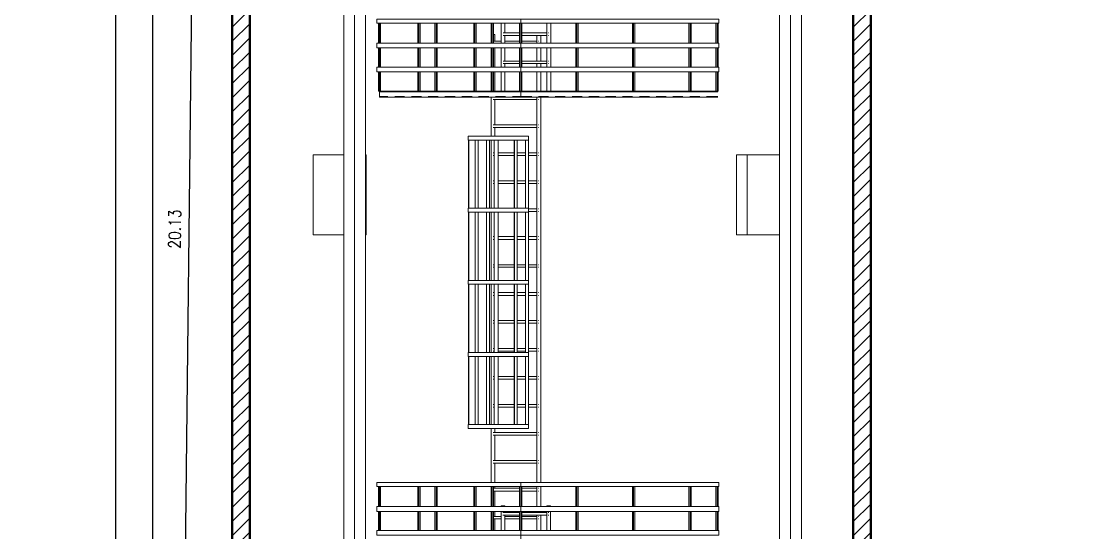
# Model space of a CAD drawing. Extents: x -187 to 52, y -9 to 65.
# Drawn here: x 8.81 to 22.09, y 21.21 to 27.61 of the extents above; entities that cross this region are included whole.
import ezdxf

# ---------------------------------------------------------------- set-up
doc = ezdxf.new("R2010")
doc.units = 0
doc.header["$MEASUREMENT"] = 0
for name, color, linetype in [('Cotas', 1, 'Continuous'), ('Hatch', 1, 'Continuous'), ('PDF3_Geometría', 7, 'Continuous')]:
    doc.layers.add(name, color=color, linetype=linetype)
doc.styles.add('ROMANS', font='ROMANS.SHX', dxfattribs={"width": 0.85})
doc.dimstyles.new('1.100', dxfattribs={"dimtxt": 0.15, "dimasz": 0.15, "dimexe": 0.12, "dimexo": 0.125, "dimgap": 0.1, "dimtad": 1, "dimzin": 0, "dimdsep": 46, "dimtxsty": 'ROMANS', "dimblk": 'ARCHTICK', "dimcen": 0.09, "dimclrd": 256, "dimclre": 256, "dimclrt": 2, "dimadec": 0, "dimazin": 0, "dimtfac": 1, "dimtofl": 0, "dimtmove": 0, "dimatfit": 3, "dimfxl": 10, "dimfxlon": 1, "dimtolj": 1, "dimtzin": 0, "dimarcsym": 0})

# ---------------------------------------------------------------- blocks, each defined once
blk = doc.blocks.new('_ArchTick')
at = {"color": 0, "linetype": 'ByBlock', "const_width": 0.15}
blk.add_lwpolyline([(-0.5, -0.5), (0.5, 0.5)], dxfattribs=at)
blk = doc.blocks.new('*D9')
at = {"layer": 'Cotas', "lineweight": -2, "transparency": 16777216}
for p, q in [((11.02, 35.073), (10.794, 14.946)), ((11.551, 35.067), (10.9, 35.074)), ((11.326, 14.94), (10.674, 14.947))]:
    blk.add_line(p, q, dxfattribs=at)
at = {"layer": 'Defpoints', "color": 0, "transparency": 16777216}
for p in [(11.676, 35.065), (10.794, 14.946), (11.451, 14.938)]:
    blk.add_point(p, dxfattribs=at)
at = {"layer": 'Cotas', "lineweight": -2, "transparency": 16777216, "xscale": 0.15, "yscale": 0.15, "zscale": 0.15}
for p, rotation in [((11.02, 35.073), 89.3583863880292), ((10.794, 14.946), 269.3583863880292)]:
    blk.add_blockref('_ArchTick', p, dxfattribs=dict(at, rotation=rotation))
at = {"layer": 'Cotas', "color": 2, "transparency": 16777216, "insert": (10.732, 25.011), "char_height": 0.15, "attachment_point": 5, "rotation": 89.3584, "style": 'ROMANS'}
blk.add_mtext('\\A1;20.13', dxfattribs=at)
blk = doc.blocks.new('*D11')
at = {"layer": 'Cotas', "lineweight": -2, "transparency": 16777216}
for p, q in [((10.457, 47.085), (10.337, 47.085)), ((10.457, 14.938), (10.457, 47.085)), ((10.457, 14.938), (10.337, 14.938))]:
    blk.add_line(p, q, dxfattribs=at)
at = {"layer": 'Defpoints', "color": 0, "transparency": 16777216}
for p in [(10.457, 47.085), (10.457, 47.085), (10.457, 14.938)]:
    blk.add_point(p, dxfattribs=at)
at = {"layer": 'Cotas', "lineweight": -2, "transparency": 16777216, "xscale": 0.15, "yscale": 0.15, "zscale": 0.15}
for p, rotation in [((10.457, 47.085), 90), ((10.457, 14.938), 270)]:
    blk.add_blockref('_ArchTick', p, dxfattribs=dict(at, rotation=rotation))
at = {"layer": 'Cotas', "color": 2, "transparency": 16777216, "insert": (10.282, 31.011), "char_height": 0.15, "attachment_point": 5, "rotation": 90, "style": 'ROMANS'}
blk.add_mtext('\\A1;32.15', dxfattribs=at)
blk = doc.blocks.new('*D12')
at = {"layer": 'Cotas', "lineweight": -2, "transparency": 16777216}
for p, q in [((10.926, 47.796), (9.873, 47.796)), ((9.993, 14.938), (9.993, 47.796)), ((9.985, 14.938), (10.113, 14.938))]:
    blk.add_line(p, q, dxfattribs=at)
at = {"layer": 'Defpoints', "color": 0, "transparency": 16777216}
for p in [(9.993, 47.796), (11.051, 47.796), (9.86, 14.938)]:
    blk.add_point(p, dxfattribs=at)
at = {"layer": 'Cotas', "lineweight": -2, "transparency": 16777216, "xscale": 0.15, "yscale": 0.15, "zscale": 0.15}
for p, rotation in [((9.993, 47.796), 90), ((9.993, 14.938), 270)]:
    blk.add_blockref('_ArchTick', p, dxfattribs=dict(at, rotation=rotation))
at = {"layer": 'Cotas', "color": 2, "transparency": 16777216, "insert": (9.818, 31.367), "char_height": 0.15, "attachment_point": 5, "rotation": 90, "style": 'ROMANS'}
blk.add_mtext('\\A1;32.86', dxfattribs=at)

msp = doc.modelspace()

# ---------------------------------------------------------------- hatches: boundary and pattern name
at = {"layer": 'Hatch'}
h = msp.add_hatch(dxfattribs=at)
h.set_pattern_fill('ANSI31', color=256)
h.paths.add_polyline_path([(13.051, 35.065), (14.324, 35.065), (14.324, 35.567), (13.051, 35.567)], flags=17)
h.paths.add_polyline_path([(14.473, 35.065), (18.241, 35.065), (18.241, 35.567), (14.473, 35.567)], flags=17)
edge = h.paths.add_edge_path()
edge.add_line((18.416, 14.116), (18.254, 14.04))
edge.add_line((18.254, 14.04), (17.978, 13.907))
edge.add_line((17.978, 13.907), (17.698, 13.773))
edge.add_line((17.698, 13.773), (17.422, 13.64))
edge.add_line((17.422, 13.64), (17.143, 13.507))
edge.add_line((17.143, 13.507), (16.866, 13.373))
edge.add_line((16.866, 13.373), (16.587, 13.24))
edge.add_line((16.587, 13.24), (16.587, 12.938))
edge.add_line((16.587, 12.938), (22.089, 12.938))
edge.add_line((22.089, 12.938), (22.089, 13.24))
edge.add_line((22.089, 13.24), (21.809, 13.373))
edge.add_line((21.809, 13.373), (21.533, 13.507))
edge.add_line((21.533, 13.507), (21.254, 13.64))
edge.add_line((21.254, 13.64), (20.978, 13.773))
edge.add_line((20.978, 13.773), (20.501, 14.002))
edge.add_line((20.501, 14.002), (18.768, 14))
edge.add_line((18.768, 14), (18.768, 14.275))
edge.add_line((18.768, 14.275), (19.932, 14.275))
edge.add_line((19.932, 14.275), (19.587, 14.44))
edge.add_line((19.587, 14.44), (19.587, 14.64))
edge.add_line((19.587, 14.64), (19.447, 14.64))
edge.add_line((19.447, 14.64), (19.447, 14.938))
edge.add_line((19.447, 14.938), (19.447, 47.573))
edge.add_line((19.447, 47.573), (19.647, 47.573))
edge.add_line((19.647, 47.573), (19.647, 47.243))
edge.add_line((19.647, 47.243), (19.847, 47.243))
edge.add_line((19.847, 47.243), (19.847, 47.573))
edge.add_line((19.847, 47.573), (19.847, 47.796))
edge.add_line((19.847, 47.796), (11.051, 47.796))
edge.add_line((11.051, 47.796), (11.051, 47.573))
edge.add_line((11.051, 47.573), (11.051, 47.243))
edge.add_line((11.051, 47.243), (11.251, 47.243))
edge.add_line((11.251, 47.243), (11.251, 47.573))
edge.add_line((11.251, 47.573), (11.451, 47.573))
edge.add_line((11.451, 47.573), (11.451, 14.938))
edge.add_line((11.451, 14.938), (11.451, 14.64))
edge.add_line((11.451, 14.64), (11.308, 14.64))
edge.add_line((11.308, 14.64), (11.308, 14.44))
edge.add_line((11.308, 14.44), (11.032, 14.307))
edge.add_line((11.032, 14.307), (10.752, 14.173))
edge.add_line((10.752, 14.173), (10.476, 14.04))
edge.add_line((10.476, 14.04), (10.197, 13.907))
edge.add_line((10.197, 13.907), (9.92, 13.773))
edge.add_line((9.92, 13.773), (9.644, 13.64))
edge.add_line((9.644, 13.64), (9.365, 13.507))
edge.add_line((9.365, 13.507), (9.089, 13.373))
edge.add_line((9.089, 13.373), (8.809, 13.24))
edge.add_line((8.809, 13.24), (8.809, 12.938))
edge.add_line((8.809, 12.938), (14.308, 12.938))
edge.add_line((14.308, 12.938), (14.308, 13.24))
edge.add_line((14.308, 13.24), (14.032, 13.373))
edge.add_line((14.032, 13.373), (13.752, 13.507))
edge.add_line((13.752, 13.507), (13.476, 13.64))
edge.add_line((13.476, 13.64), (13.197, 13.773))
edge.add_line((13.197, 13.773), (12.92, 13.907))
edge.add_line((12.92, 13.907), (12.641, 14.04))
edge.add_line((12.641, 14.04), (12.365, 14.173))
edge.add_line((12.365, 14.173), (12.086, 14.307))
edge.add_line((12.086, 14.307), (11.809, 14.44))
edge.add_line((11.809, 14.44), (11.809, 14.64))
edge.add_line((11.809, 14.64), (12.587, 14.64))
edge.add_line((12.587, 14.64), (12.587, 14.938))
edge.add_line((12.587, 14.938), (11.67, 14.938))
edge.add_line((11.67, 14.938), (11.67, 35.065))
edge.add_line((11.67, 35.065), (12.651, 35.065))
edge.add_line((12.651, 35.065), (12.651, 35.567))
edge.add_line((12.651, 35.567), (11.67, 35.567))
edge.add_line((11.67, 35.567), (11.67, 47.573))
edge.add_line((11.67, 47.573), (19.228, 47.573))
edge.add_line((19.228, 47.573), (19.228, 35.567))
edge.add_line((19.228, 35.567), (18.641, 35.567))
edge.add_line((18.641, 35.567), (18.641, 35.065))
edge.add_line((18.641, 35.065), (19.228, 35.065))
edge.add_line((19.228, 35.065), (19.228, 14.938))
edge.add_line((19.228, 14.938), (18.701, 14.938))
edge.add_line((18.701, 14.938), (18.701, 14.64))
edge.add_line((18.701, 14.64), (19.089, 14.64))
edge.add_line((19.089, 14.64), (19.089, 14.44))
edge.add_line((19.089, 14.44), (18.809, 14.307))
edge.add_line((18.809, 14.307), (18.768, 14.288))

# ---------------------------------------------------------------- linework, layer by layer
at = {"layer": 'PDF3_Geometría', "lineweight": 50}
for points in [[(11.451, 47.573), (11.451, 14.938)], [(18.416, 14.116), (18.254, 14.04), (17.978, 13.907), (17.698, 13.773), (17.422, 13.64), (17.143, 13.507), (16.866, 13.373), (16.587, 13.24), (16.587, 12.938), (22.089, 12.938), (22.089, 13.24), (21.809, 13.373), (21.533, 13.507), (21.254, 13.64), (20.978, 13.773), (20.698, 13.907), (20.422, 14.04), (20.143, 14.173), (19.866, 14.307), (19.587, 14.44), (19.587, 14.64), (19.447, 14.64), (19.447, 14.938), (19.447, 47.573)], [(11.67, 14.938), (11.67, 35.065)], [(19.228, 35.065), (19.228, 14.938), (18.701, 14.938), (18.701, 14.64), (19.089, 14.64), (19.089, 14.44), (18.809, 14.307), (18.768, 14.288)]]:
    msp.add_lwpolyline(points, dxfattribs=at)
at = {"layer": 'PDF3_Geometría', "lineweight": 18}
for points in [[(18.305, 14.469), (18.578, 14.469), (18.578, 36.599), (18.305, 36.599)], [(14.733, 27.446), (14.736, 27.446), (14.74, 27.446), (14.736, 27.446), (14.733, 27.446), (14.73, 27.446), (14.724, 27.446), (14.73, 27.446)], [(14.53, 26.173), (14.492, 26.173), (14.495, 26.173)], [(14.413, 26.123), (14.416, 26.123), (14.435, 26.123), (14.466, 26.123), (14.492, 26.123), (14.47, 26.123), (14.438, 26.123), (14.419, 26.123)], [(14.53, 26.123), (14.53, 25.272)], [(15.124, 26.123), (15.124, 25.272)], [(14.413, 25.221), (14.416, 25.221), (14.435, 25.221), (14.466, 25.221), (14.492, 25.221), (14.47, 25.221), (14.438, 25.221), (14.419, 25.221)], [(14.53, 25.221), (14.53, 24.367)], [(15.124, 25.221), (15.124, 24.367)], [(14.413, 24.319), (14.416, 24.319), (14.435, 24.319), (14.466, 24.319), (14.492, 24.319), (14.47, 24.319), (14.438, 24.319), (14.419, 24.319)], [(14.53, 24.319), (14.53, 23.465)], [(15.124, 24.319), (15.124, 23.465)], [(14.413, 23.415), (14.416, 23.415), (14.435, 23.415), (14.466, 23.415), (14.492, 23.415), (14.47, 23.415), (14.438, 23.415), (14.419, 23.415)], [(14.53, 23.415), (14.53, 22.564)], [(14.492, 22.513), (14.53, 22.513), (14.495, 22.513)], [(14.86, 21.548), (14.863, 21.548), (14.866, 21.548), (14.863, 21.548), (14.86, 21.548), (14.854, 21.548), (14.847, 21.548), (14.841, 21.548), (14.835, 21.548), (14.832, 21.548), (14.825, 21.548), (14.822, 21.548), (14.819, 21.548), (14.822, 21.548), (14.825, 21.548), (14.832, 21.548), (14.835, 21.548), (14.841, 21.548), (14.847, 21.548), (14.854, 21.548)], [(15.432, 21.548), (15.435, 21.548), (15.438, 21.548), (15.435, 21.548), (15.432, 21.548), (15.428, 21.548), (15.422, 21.548), (15.416, 21.548), (15.409, 21.548), (15.403, 21.548), (15.397, 21.548), (15.393, 21.548), (15.39, 21.548), (15.393, 21.548), (15.397, 21.548), (15.403, 21.548), (15.409, 21.548), (15.416, 21.548), (15.422, 21.548), (15.428, 21.548)]]:
    msp.add_lwpolyline(points, close=True, dxfattribs=at)
for points in [[(18.441, 14.469), (18.441, 36.599)], [(13.12, 14.338), (13.12, 32.418), (12.847, 32.418), (12.847, 14.326), (13.025, 14.326), (12.984, 14.326), (12.946, 14.326), (12.908, 14.326), (12.879, 14.326), (12.854, 14.326), (12.838, 14.326), (12.832, 14.326), (12.832, 14.304)], [(12.984, 14.326), (12.984, 32.418)], [(15.076, 27.338), (15.076, 27.586), (15.063, 27.586), (15.063, 27.637), (13.26, 27.637), (13.26, 27.586), (15.063, 27.586), (17.546, 27.586), (17.546, 27.637), (15.063, 27.637)], [(15.076, 26.738), (15.063, 26.738), (15.063, 26.977), (15.063, 27.037), (13.26, 27.037), (13.26, 26.977), (15.063, 26.977), (17.546, 26.977), (17.546, 27.037), (15.063, 27.037), (15.063, 27.278), (15.063, 27.338), (13.26, 27.338), (13.26, 27.278), (15.063, 27.278), (17.546, 27.278), (17.546, 27.338), (15.063, 27.338), (15.063, 27.586), (15.047, 27.586), (15.047, 27.338)], [(13.282, 27.338), (13.282, 27.586), (13.295, 27.586)], [(13.295, 27.338), (13.295, 27.586), (13.308, 27.586), (13.308, 27.338)], [(13.33, 27.338), (13.987, 27.338), (13.987, 27.586), (14.003, 27.586), (14.003, 27.338)], [(13.33, 27.586), (13.987, 27.586)], [(13.774, 27.338), (13.774, 27.586), (13.79, 27.586)], [(13.79, 27.338), (13.79, 27.586), (13.803, 27.586), (13.803, 27.338)], [(14.514, 27.338), (14.016, 27.338), (14.016, 27.586), (14.003, 27.586)], [(14.016, 27.586), (14.514, 27.586)], [(14.476, 27.338), (14.476, 27.586), (14.489, 27.586)], [(14.489, 27.338), (14.489, 27.586), (14.505, 27.586), (14.505, 27.338)], [(14.695, 27.338), (14.695, 27.586), (14.708, 27.586), (14.708, 27.338)], [(14.724, 27.338), (14.724, 27.586), (14.708, 27.586)], [(14.819, 27.586), (14.819, 27.338)], [(14.866, 27.465), (14.866, 27.586)], [(15.39, 27.586), (15.39, 27.338)], [(15.441, 27.338), (15.441, 27.586)], [(15.768, 27.338), (15.768, 27.586), (15.755, 27.586), (15.755, 27.338)], [(15.784, 27.338), (15.784, 27.586), (15.768, 27.586)], [(16.476, 27.338), (16.476, 27.586), (16.463, 27.586), (16.463, 27.338)], [(16.492, 27.338), (16.492, 27.586), (16.476, 27.586)], [(17.184, 27.338), (17.184, 27.586), (17.168, 27.586), (17.168, 27.338)], [(17.197, 27.338), (17.197, 27.586), (17.184, 27.586)], [(17.524, 27.338), (17.524, 27.586), (17.508, 27.586), (17.508, 27.338)], [(17.536, 27.338), (17.536, 27.586), (17.524, 27.586)], [(14.695, 27.446), (14.692, 27.446), (14.692, 27.338)], [(14.819, 27.364), (14.724, 27.364)], [(14.74, 27.364), (14.74, 27.446)], [(15.047, 27.465), (14.844, 27.465)], [(14.844, 27.431), (15.047, 27.431)], [(14.866, 27.338), (14.866, 27.431)], [(15.047, 27.364), (14.866, 27.364)], [(15.393, 27.465), (15.076, 27.465)], [(15.076, 27.431), (15.393, 27.431)], [(15.266, 27.364), (15.076, 27.364)], [(15.266, 27.431), (15.266, 27.338)], [(15.289, 27.364), (15.286, 27.364)], [(15.314, 27.338), (15.314, 27.431)], [(15.416, 27.465), (15.413, 27.465)], [(15.413, 27.431), (15.416, 27.431)], [(13.282, 27.037), (13.282, 27.278)], [(13.295, 27.037), (13.295, 27.278)], [(13.308, 27.278), (13.308, 27.037)], [(13.33, 27.037), (13.987, 27.037), (13.987, 27.278), (13.33, 27.278)], [(13.774, 27.037), (13.774, 27.278)], [(13.79, 27.037), (13.79, 27.278)], [(13.803, 27.278), (13.803, 27.037)], [(14.003, 27.037), (14.003, 27.278)], [(14.514, 27.037), (14.016, 27.037), (14.016, 27.278), (14.514, 27.278)], [(14.476, 27.037), (14.476, 27.278)], [(14.489, 27.037), (14.489, 27.278)], [(14.505, 27.278), (14.505, 27.037)], [(14.692, 27.278), (14.692, 27.037)], [(14.695, 27.037), (14.695, 27.278)], [(14.708, 27.037), (14.708, 27.278)], [(14.724, 27.037), (14.724, 27.278)], [(14.74, 27.037), (14.74, 27.278)], [(14.819, 27.278), (14.819, 27.037)], [(14.866, 27.113), (14.866, 27.278)], [(15.047, 27.037), (15.047, 27.278)], [(15.076, 27.037), (15.076, 27.278)], [(15.266, 27.278), (15.266, 27.113)], [(15.314, 27.113), (15.314, 27.278)], [(15.39, 27.278), (15.39, 27.037)], [(15.441, 27.037), (15.441, 27.278)], [(15.755, 27.278), (15.755, 27.037)], [(15.768, 27.037), (15.768, 27.278)], [(15.784, 27.037), (15.784, 27.278)], [(16.463, 27.278), (16.463, 27.037)], [(16.476, 27.037), (16.476, 27.278)], [(16.492, 27.037), (16.492, 27.278)], [(17.168, 27.278), (17.168, 27.037)], [(17.184, 27.037), (17.184, 27.278)], [(17.197, 27.037), (17.197, 27.278)], [(17.508, 27.278), (17.508, 27.037)], [(17.524, 27.037), (17.524, 27.278)], [(17.536, 27.037), (17.536, 27.278)], [(15.047, 27.113), (14.844, 27.113)], [(15.393, 27.113), (15.076, 27.113)], [(15.416, 27.113), (15.413, 27.113)], [(13.295, 26.738), (13.282, 26.738), (13.282, 26.977)], [(17.53, 26.662), (15.063, 26.662), (13.295, 26.662), (13.295, 26.738), (13.295, 26.977)], [(13.308, 26.977), (13.308, 26.738), (13.295, 26.738), (15.047, 26.738), (15.003, 26.738), (14.927, 26.738), (14.866, 26.738), (14.873, 26.738), (14.946, 26.738), (15.016, 26.738), (15.047, 26.738), (15.047, 26.977)], [(14.003, 26.977), (14.003, 26.738), (13.987, 26.738), (13.987, 26.977), (13.33, 26.977)], [(13.79, 26.738), (13.774, 26.738), (13.774, 26.977)], [(13.803, 26.977), (13.803, 26.738), (13.79, 26.738), (13.79, 26.977)], [(14.003, 26.738), (14.016, 26.738), (14.016, 26.977), (14.514, 26.977)], [(14.692, 26.977), (14.692, 26.738), (14.66, 26.738), (14.593, 26.738), (14.533, 26.738), (14.479, 26.738), (14.435, 26.738), (14.397, 26.738), (14.371, 26.738), (14.352, 26.738), (14.349, 26.738), (14.352, 26.738), (14.371, 26.738), (14.403, 26.738), (14.444, 26.738), (14.495, 26.738), (14.552, 26.738), (14.622, 26.738), (14.692, 26.738), (14.695, 26.738), (14.695, 26.977)], [(14.476, 26.738), (14.476, 26.977)], [(14.489, 26.738), (14.489, 26.977)], [(14.505, 26.977), (14.505, 26.738)], [(14.695, 26.738), (14.708, 26.738), (14.708, 26.977)], [(14.708, 26.738), (14.724, 26.738), (14.768, 26.738), (14.819, 26.738), (14.822, 26.738), (14.825, 26.738), (14.832, 26.738), (14.838, 26.738), (14.844, 26.738), (14.851, 26.738), (14.854, 26.738), (14.86, 26.738), (14.863, 26.738), (14.866, 26.738), (14.866, 26.977)], [(14.724, 26.738), (14.724, 26.977)], [(14.819, 26.977), (14.819, 26.738), (14.8, 26.738), (14.74, 26.738), (14.74, 26.977)], [(14.844, 27.081), (15.047, 27.081)], [(14.866, 27.037), (14.866, 27.078)], [(15.076, 27.081), (15.393, 27.081)], [(17.53, 26.738), (15.076, 26.738), (15.143, 26.738), (15.2, 26.738), (15.251, 26.738), (15.292, 26.738), (15.324, 26.738), (15.343, 26.738), (15.346, 26.738), (15.343, 26.738), (15.324, 26.738), (15.314, 26.738), (15.314, 26.977)], [(15.076, 26.977), (15.076, 26.738), (15.082, 26.738), (15.146, 26.738), (15.2, 26.738), (15.251, 26.738), (15.266, 26.738)], [(15.266, 26.977), (15.266, 26.738), (15.143, 26.738)], [(15.266, 27.081), (15.266, 27.037)], [(15.314, 27.037), (15.314, 27.081)], [(15.39, 26.977), (15.39, 26.738), (15.355, 26.738)], [(15.413, 27.081), (15.416, 27.081)], [(15.486, 26.738), (15.441, 26.738), (15.441, 26.977)], [(15.901, 26.738), (15.784, 26.738), (15.768, 26.738), (15.755, 26.738), (15.755, 26.977)], [(15.768, 26.738), (15.768, 26.977)], [(15.784, 26.738), (15.784, 26.977)], [(16.52, 26.738), (16.492, 26.738), (16.476, 26.738), (16.463, 26.738), (16.463, 26.977)], [(16.476, 26.738), (16.476, 26.977)], [(16.492, 26.738), (16.492, 26.977)], [(17.317, 26.738), (17.197, 26.738), (17.184, 26.738), (17.168, 26.738), (17.168, 26.977)], [(17.184, 26.738), (17.184, 26.977)], [(17.197, 26.738), (17.197, 26.977)], [(17.508, 26.977), (17.508, 26.738), (17.524, 26.738), (17.524, 26.977)], [(17.524, 26.738), (17.536, 26.738), (17.536, 26.977)], [(13.295, 26.729), (15.063, 26.729), (17.53, 26.729)], [(14.679, 26.738), (14.514, 26.738)], [(14.99, 26.738), (14.93, 26.738)], [(15.063, 26.662), (15.063, 26.738), (15.047, 26.738)], [(15.438, 26.738), (15.432, 26.738), (15.428, 26.738), (15.422, 26.738), (15.416, 26.738), (15.409, 26.738), (15.403, 26.738), (15.4, 26.738), (15.397, 26.738), (15.393, 26.738)], [(15.695, 26.738), (15.568, 26.738)], [(16.111, 26.738), (15.993, 26.738)], [(16.317, 26.738), (16.203, 26.738)], [(16.463, 26.738), (16.413, 26.738)], [(16.724, 26.738), (16.616, 26.738)], [(16.933, 26.738), (16.813, 26.738)], [(17.13, 26.738), (17.003, 26.738)], [(17.498, 26.738), (17.381, 26.738)], [(13.295, 26.669), (13.4, 26.669)], [(13.486, 26.669), (13.609, 26.669)], [(13.695, 26.669), (13.822, 26.669)], [(13.905, 26.669), (14.032, 26.669)], [(14.114, 26.669), (14.241, 26.669)], [(14.327, 26.669), (14.454, 26.669)], [(15.314, 21.84), (15.314, 26.662), (15.333, 26.662), (15.343, 26.662), (15.346, 26.662), (15.343, 26.662), (15.324, 26.662), (15.292, 26.662), (15.251, 26.662), (15.2, 26.662), (15.143, 26.662), (15.076, 26.662), (15.003, 26.662), (14.927, 26.662), (14.847, 26.662), (14.768, 26.662), (14.692, 26.662), (14.622, 26.662), (14.552, 26.662), (14.495, 26.662), (14.444, 26.662), (14.403, 26.662), (14.371, 26.662), (14.352, 26.662), (14.349, 26.662), (14.352, 26.662), (14.371, 26.662), (14.397, 26.662), (14.435, 26.662), (14.479, 26.662), (14.533, 26.662), (14.593, 26.662), (14.66, 26.662), (14.692, 26.662), (14.692, 26.173)], [(14.514, 26.662), (14.679, 26.662)], [(14.536, 26.669), (14.663, 26.669)], [(14.717, 26.631), (15.266, 26.631)], [(14.74, 26.313), (14.74, 26.631)], [(14.746, 26.669), (14.873, 26.669)], [(14.959, 26.669), (15.063, 26.669), (15.203, 26.669)], [(15.266, 26.662), (15.266, 21.84)], [(15.286, 26.669), (15.413, 26.669)], [(15.286, 26.631), (15.289, 26.631)], [(15.355, 26.662), (15.486, 26.662)], [(15.495, 26.669), (15.622, 26.669)], [(15.568, 26.662), (15.695, 26.662)], [(15.708, 26.669), (15.832, 26.669)], [(15.781, 26.662), (15.901, 26.662)], [(15.917, 26.669), (16.044, 26.669)], [(15.993, 26.662), (16.111, 26.662)], [(16.127, 26.669), (16.254, 26.669)], [(16.203, 26.662), (16.317, 26.662)], [(16.336, 26.669), (16.463, 26.669)], [(16.413, 26.662), (16.52, 26.662)], [(16.549, 26.669), (16.676, 26.669)], [(16.616, 26.662), (16.724, 26.662)], [(16.759, 26.669), (16.886, 26.669)], [(16.813, 26.662), (16.933, 26.662)], [(16.968, 26.669), (17.095, 26.669)], [(17.003, 26.662), (17.13, 26.662)], [(17.181, 26.669), (17.305, 26.669)], [(17.193, 26.662), (17.317, 26.662)], [(17.381, 26.662), (17.498, 26.662)], [(17.39, 26.669), (17.53, 26.669)], [(15.266, 26.316), (14.717, 26.316)], [(15.289, 26.316), (15.286, 26.316)], [(14.406, 26.173), (14.406, 26.123)], [(14.508, 26.173), (14.466, 26.173), (14.435, 26.173), (14.416, 26.173), (14.406, 26.173), (14.409, 26.173), (14.425, 26.173), (14.451, 26.173), (14.486, 26.173), (14.533, 26.173), (14.584, 26.173), (14.644, 26.173), (14.708, 26.173), (14.771, 26.173), (14.835, 26.173), (14.898, 26.173), (14.952, 26.173), (15.003, 26.173), (15.162, 26.173), (15.162, 26.123), (15.003, 26.123), (14.952, 26.123), (14.898, 26.123), (14.835, 26.123), (14.771, 26.123), (14.708, 26.123), (14.644, 26.123), (14.584, 26.123), (14.533, 26.123), (14.486, 26.123), (14.451, 26.123), (14.425, 26.123), (14.409, 26.123), (14.406, 26.123), (14.409, 26.123), (14.413, 26.123), (14.425, 26.123), (14.454, 26.123), (14.489, 26.123), (14.492, 26.123)], [(15, 26.173), (14.952, 26.173), (14.895, 26.173), (14.835, 26.173), (14.771, 26.173), (14.708, 26.173), (14.644, 26.173), (14.587, 26.173), (14.533, 26.173), (14.489, 26.173), (14.454, 26.173), (14.425, 26.173), (14.413, 26.173), (14.409, 26.173), (14.419, 26.173), (14.438, 26.173), (14.47, 26.173), (14.511, 26.173), (14.67, 26.173), (14.86, 26.173)], [(14.409, 26.173), (14.413, 26.173)], [(14.635, 26.173), (14.673, 26.173)], [(14.717, 26.281), (15.266, 26.281)], [(14.73, 26.173), (14.781, 26.173)], [(14.74, 26.173), (14.74, 26.281)], [(14.981, 26.173), (14.984, 26.173), (15.019, 26.173)], [(15.143, 26.173), (15.159, 26.173), (15.124, 26.173)], [(15.286, 26.281), (15.289, 26.281)], [(14.492, 25.272), (14.492, 26.123), (14.492, 25.272), (14.466, 25.272), (14.435, 25.272), (14.416, 25.272), (14.413, 25.272), (14.419, 25.272), (14.438, 25.272), (14.47, 25.272), (14.492, 25.272), (14.489, 25.272), (14.454, 25.272), (14.425, 25.272), (14.413, 25.272), (14.409, 25.272), (14.406, 25.272), (14.409, 25.272), (14.425, 25.272), (14.451, 25.272), (14.486, 25.272), (14.533, 25.272), (14.584, 25.272), (14.644, 25.272), (14.708, 25.272), (14.771, 25.272), (14.835, 25.272), (14.898, 25.272), (14.952, 25.272), (15.003, 25.272), (15.162, 25.272), (15.162, 25.221), (15.003, 25.221), (14.952, 25.221), (14.898, 25.221), (14.835, 25.221), (14.771, 25.221), (14.708, 25.221), (14.644, 25.221), (14.584, 25.221), (14.533, 25.221), (14.486, 25.221), (14.451, 25.221), (14.425, 25.221), (14.409, 25.221), (14.406, 25.221), (14.409, 25.221), (14.413, 25.221), (14.425, 25.221), (14.454, 25.221), (14.489, 25.221), (14.492, 25.221), (14.492, 24.367), (14.492, 25.221)], [(14.409, 26.123), (14.409, 25.272)], [(14.413, 25.272), (14.413, 26.123)], [(14.635, 26.123), (14.53, 26.123), (14.533, 26.123), (14.587, 26.123), (14.644, 26.123), (14.708, 26.123), (14.73, 26.123), (14.673, 26.123), (14.673, 25.272), (14.73, 25.272), (14.708, 25.272), (14.644, 25.272), (14.587, 25.272), (14.533, 25.272), (14.53, 25.272), (14.635, 25.272), (14.635, 26.123), (14.635, 25.272)], [(14.692, 26.123), (14.692, 25.272)], [(14.73, 25.272), (14.73, 26.123)], [(14.759, 26.123), (14.771, 26.123), (14.778, 26.123)], [(14.86, 26.123), (14.781, 26.123), (14.835, 26.123), (14.895, 26.123), (14.952, 26.123), (14.981, 26.123), (14.981, 25.272), (14.952, 25.272), (14.895, 25.272), (14.835, 25.272), (14.781, 25.272), (14.86, 25.272)], [(14.781, 25.272), (14.781, 26.123)], [(14.984, 25.272), (14.984, 26.123)], [(15.019, 25.272), (15.019, 26.123)], [(15.159, 25.272), (15.159, 26.123)], [(14.73, 25.964), (14.717, 25.964)], [(14.717, 25.932), (14.73, 25.932)], [(14.981, 25.964), (14.781, 25.964)], [(14.781, 25.932), (14.981, 25.932)], [(15.124, 25.964), (15.019, 25.964)], [(15.019, 25.932), (15.124, 25.932)], [(15.266, 25.964), (15.159, 25.964)], [(15.159, 25.932), (15.266, 25.932)], [(15.289, 25.964), (15.286, 25.964)], [(15.286, 25.932), (15.289, 25.932)], [(14.73, 25.615), (14.717, 25.615)], [(14.717, 25.58), (14.73, 25.58)], [(14.981, 25.615), (14.781, 25.615)], [(14.781, 25.58), (14.981, 25.58)], [(15.124, 25.615), (15.019, 25.615)], [(15.019, 25.58), (15.124, 25.58)], [(15.266, 25.615), (15.159, 25.615)], [(15.159, 25.58), (15.266, 25.58)], [(15.289, 25.615), (15.286, 25.615)], [(15.286, 25.58), (15.289, 25.58)], [(14.406, 25.272), (14.406, 25.221)], [(14.778, 25.272), (14.771, 25.272), (14.759, 25.272)], [(15.266, 25.265), (15.162, 25.265)], [(15.289, 25.265), (15.286, 25.265)], [(14.409, 25.221), (14.409, 24.367)], [(14.413, 24.367), (14.413, 25.221)], [(14.635, 25.221), (14.635, 24.367), (14.635, 25.221), (14.53, 25.221), (14.533, 25.221), (14.587, 25.221), (14.644, 25.221), (14.708, 25.221), (14.73, 25.221), (14.673, 25.221), (14.673, 24.367), (14.73, 24.367), (14.708, 24.367), (14.644, 24.367), (14.587, 24.367), (14.533, 24.367), (14.53, 24.367), (14.635, 24.367)], [(14.692, 25.221), (14.692, 24.367)], [(14.73, 24.367), (14.73, 25.221)], [(14.759, 25.221), (14.771, 25.221), (14.778, 25.221)], [(14.86, 25.221), (14.781, 25.221), (14.835, 25.221), (14.895, 25.221), (14.952, 25.221), (14.981, 25.221), (14.981, 24.367), (14.952, 24.367), (14.895, 24.367), (14.835, 24.367), (14.781, 24.367), (14.86, 24.367)], [(14.781, 24.367), (14.781, 25.221)], [(14.984, 24.367), (14.984, 25.221)], [(15.019, 24.367), (15.019, 25.221)], [(15.159, 24.367), (15.159, 25.221)], [(15.162, 25.231), (15.266, 25.231)], [(15.286, 25.231), (15.289, 25.231)], [(14.73, 24.916), (14.717, 24.916)], [(14.717, 24.881), (14.73, 24.881)], [(14.981, 24.916), (14.781, 24.916)], [(14.781, 24.881), (14.981, 24.881)], [(15.124, 24.916), (15.019, 24.916)], [(15.019, 24.881), (15.124, 24.881)], [(15.266, 24.916), (15.159, 24.916)], [(15.159, 24.881), (15.266, 24.881)], [(15.289, 24.916), (15.286, 24.916)], [(15.286, 24.881), (15.289, 24.881)], [(14.73, 24.564), (14.717, 24.564)], [(14.717, 24.532), (14.73, 24.532)], [(14.981, 24.564), (14.781, 24.564)], [(14.781, 24.532), (14.981, 24.532)], [(15.124, 24.564), (15.019, 24.564)], [(15.019, 24.532), (15.124, 24.532)], [(15.266, 24.564), (15.159, 24.564)], [(15.159, 24.532), (15.266, 24.532)], [(15.289, 24.564), (15.286, 24.564)], [(15.286, 24.532), (15.289, 24.532)], [(14.406, 24.367), (14.406, 24.319)], [(14.492, 24.367), (14.466, 24.367), (14.435, 24.367), (14.416, 24.367), (14.413, 24.367), (14.419, 24.367), (14.438, 24.367), (14.47, 24.367), (14.492, 24.367), (14.489, 24.367), (14.454, 24.367), (14.425, 24.367), (14.413, 24.367), (14.409, 24.367), (14.406, 24.367), (14.409, 24.367), (14.425, 24.367), (14.451, 24.367), (14.486, 24.367), (14.533, 24.367), (14.584, 24.367), (14.644, 24.367), (14.708, 24.367), (14.771, 24.367), (14.835, 24.367), (14.898, 24.367), (14.952, 24.367), (15.003, 24.367), (15.162, 24.367), (15.162, 24.319), (15.003, 24.319), (14.952, 24.319), (14.898, 24.319), (14.835, 24.319), (14.771, 24.319), (14.708, 24.319), (14.644, 24.319), (14.584, 24.319), (14.533, 24.319), (14.486, 24.319), (14.451, 24.319), (14.425, 24.319), (14.409, 24.319), (14.406, 24.319), (14.409, 24.319), (14.413, 24.319), (14.425, 24.319), (14.454, 24.319), (14.489, 24.319), (14.492, 24.319), (14.492, 23.465), (14.492, 24.319)], [(14.409, 24.319), (14.409, 23.465)], [(14.413, 23.465), (14.413, 24.319)], [(14.635, 24.319), (14.635, 23.465), (14.635, 24.319), (14.53, 24.319), (14.533, 24.319), (14.587, 24.319), (14.644, 24.319), (14.708, 24.319), (14.73, 24.319), (14.673, 24.319), (14.673, 23.465), (14.73, 23.465), (14.708, 23.465), (14.644, 23.465), (14.587, 23.465), (14.533, 23.465), (14.53, 23.465), (14.635, 23.465)], [(14.692, 24.319), (14.692, 23.465)], [(14.73, 23.465), (14.73, 24.319)], [(14.778, 24.367), (14.771, 24.367), (14.759, 24.367)], [(14.759, 24.319), (14.771, 24.319), (14.778, 24.319)], [(14.86, 24.319), (14.781, 24.319), (14.835, 24.319), (14.895, 24.319), (14.952, 24.319), (14.981, 24.319), (14.981, 23.465), (14.952, 23.465), (14.895, 23.465), (14.835, 23.465), (14.781, 23.465), (14.86, 23.465)], [(14.781, 23.465), (14.781, 24.319)], [(14.984, 23.465), (14.984, 24.319)], [(15.019, 23.465), (15.019, 24.319)], [(15.159, 23.465), (15.159, 24.319)], [(14.73, 24.215), (14.717, 24.215)], [(14.717, 24.18), (14.73, 24.18)], [(14.981, 24.215), (14.781, 24.215)], [(14.781, 24.18), (14.981, 24.18)], [(15.124, 24.215), (15.019, 24.215)], [(15.019, 24.18), (15.124, 24.18)], [(15.266, 24.215), (15.159, 24.215)], [(15.159, 24.18), (15.266, 24.18)], [(15.289, 24.215), (15.286, 24.215)], [(15.286, 24.18), (15.289, 24.18)], [(14.73, 23.865), (14.717, 23.865)], [(14.717, 23.831), (14.73, 23.831)], [(14.981, 23.865), (14.781, 23.865)], [(14.781, 23.831), (14.981, 23.831)], [(15.124, 23.865), (15.019, 23.865)], [(15.019, 23.831), (15.124, 23.831)], [(15.266, 23.865), (15.159, 23.865)], [(15.159, 23.831), (15.266, 23.831)], [(15.289, 23.865), (15.286, 23.865)], [(15.286, 23.831), (15.289, 23.831)], [(14.73, 23.516), (14.717, 23.516)], [(14.981, 23.516), (14.781, 23.516)], [(15.124, 23.516), (15.019, 23.516)], [(15.266, 23.516), (15.159, 23.516)], [(15.289, 23.516), (15.286, 23.516)], [(14.406, 23.465), (14.406, 23.415)], [(14.492, 23.465), (14.466, 23.465), (14.435, 23.465), (14.416, 23.465), (14.413, 23.465), (14.419, 23.465), (14.438, 23.465), (14.47, 23.465), (14.492, 23.465), (14.489, 23.465), (14.454, 23.465), (14.425, 23.465), (14.413, 23.465), (14.409, 23.465), (14.406, 23.465), (14.409, 23.465), (14.425, 23.465), (14.451, 23.465), (14.486, 23.465), (14.533, 23.465), (14.584, 23.465), (14.644, 23.465), (14.708, 23.465), (14.771, 23.465), (14.835, 23.465), (14.898, 23.465), (14.952, 23.465), (15.003, 23.465), (15.162, 23.465), (15.162, 23.415), (15.003, 23.415), (14.952, 23.415), (14.898, 23.415), (14.835, 23.415), (14.771, 23.415), (14.708, 23.415), (14.644, 23.415), (14.584, 23.415), (14.533, 23.415), (14.486, 23.415), (14.451, 23.415), (14.425, 23.415), (14.409, 23.415), (14.406, 23.415), (14.409, 23.415), (14.413, 23.415), (14.425, 23.415), (14.454, 23.415), (14.489, 23.415), (14.492, 23.415), (14.492, 22.564), (14.492, 23.415)], [(14.409, 23.415), (14.409, 22.564)], [(14.413, 22.564), (14.413, 23.415)], [(14.635, 23.415), (14.635, 22.564), (14.635, 23.415), (14.53, 23.415), (14.533, 23.415), (14.587, 23.415), (14.644, 23.415), (14.708, 23.415), (14.73, 23.415), (14.673, 23.415), (14.673, 22.564), (14.73, 22.564), (14.708, 22.564), (14.644, 22.564), (14.587, 22.564), (14.533, 22.564), (14.53, 22.564), (14.635, 22.564)], [(14.692, 23.415), (14.692, 22.564)], [(14.717, 23.481), (14.73, 23.481)], [(14.73, 22.564), (14.73, 23.415)], [(14.778, 23.465), (14.771, 23.465), (14.759, 23.465)], [(14.759, 23.415), (14.771, 23.415), (14.778, 23.415)], [(14.781, 23.481), (14.981, 23.481)], [(14.86, 23.415), (14.781, 23.415), (14.835, 23.415), (14.895, 23.415), (14.952, 23.415), (14.981, 23.415), (14.981, 22.564), (14.952, 22.564), (14.895, 22.564), (14.835, 22.564), (14.781, 22.564), (14.86, 22.564)], [(14.781, 22.564), (14.781, 23.415)], [(14.984, 22.564), (14.984, 23.415)], [(15.019, 23.481), (15.124, 23.481)], [(15.019, 22.564), (15.019, 23.415)], [(15.124, 23.415), (15.124, 22.564), (15.124, 23.415)], [(15.159, 23.481), (15.266, 23.481)], [(15.159, 22.564), (15.159, 23.415)], [(15.286, 23.481), (15.289, 23.481)], [(14.73, 23.164), (14.717, 23.164)], [(14.717, 23.132), (14.73, 23.132)], [(14.981, 23.164), (14.781, 23.164)], [(14.781, 23.132), (14.981, 23.132)], [(15.124, 23.164), (15.019, 23.164)], [(15.019, 23.132), (15.124, 23.132)], [(15.266, 23.164), (15.159, 23.164)], [(15.159, 23.132), (15.266, 23.132)], [(15.289, 23.164), (15.286, 23.164)], [(15.286, 23.132), (15.289, 23.132)], [(14.73, 22.815), (14.717, 22.815)], [(14.717, 22.78), (14.73, 22.78)], [(14.981, 22.815), (14.781, 22.815)], [(14.781, 22.78), (14.981, 22.78)], [(15.124, 22.815), (15.019, 22.815)], [(15.019, 22.78), (15.124, 22.78)], [(15.266, 22.815), (15.159, 22.815)], [(15.159, 22.78), (15.266, 22.78)], [(15.289, 22.815), (15.286, 22.815)], [(15.286, 22.78), (15.289, 22.78)], [(14.406, 22.564), (14.406, 22.513)], [(14.492, 22.564), (14.466, 22.564), (14.435, 22.564), (14.416, 22.564), (14.413, 22.564), (14.419, 22.564), (14.438, 22.564), (14.47, 22.564), (14.492, 22.564), (14.489, 22.564), (14.454, 22.564), (14.425, 22.564), (14.413, 22.564), (14.409, 22.564), (14.406, 22.564), (14.409, 22.564), (14.425, 22.564), (14.451, 22.564), (14.486, 22.564), (14.533, 22.564), (14.584, 22.564), (14.644, 22.564), (14.708, 22.564), (14.771, 22.564), (14.835, 22.564), (14.898, 22.564), (14.952, 22.564), (15.003, 22.564), (15.162, 22.564), (15.162, 22.513), (15.003, 22.513), (14.952, 22.513), (14.898, 22.513), (14.835, 22.513), (14.771, 22.513), (14.708, 22.513), (14.644, 22.513), (14.584, 22.513), (14.533, 22.513), (14.486, 22.513), (14.451, 22.513), (14.425, 22.513), (14.409, 22.513), (14.406, 22.513), (14.416, 22.513), (14.435, 22.513), (14.466, 22.513), (14.508, 22.513)], [(14.86, 22.513), (14.67, 22.513), (14.511, 22.513), (14.47, 22.513), (14.438, 22.513), (14.419, 22.513), (14.409, 22.513), (14.413, 22.513), (14.425, 22.513), (14.454, 22.513), (14.489, 22.513), (14.533, 22.513), (14.587, 22.513), (14.644, 22.513), (14.708, 22.513), (14.771, 22.513), (14.835, 22.513), (14.895, 22.513), (14.952, 22.513), (15, 22.513)], [(14.413, 22.513), (14.409, 22.513)], [(14.673, 22.513), (14.635, 22.513)], [(14.692, 22.513), (14.692, 21.84)], [(15.266, 22.465), (14.717, 22.465)], [(14.781, 22.513), (14.73, 22.513)], [(14.74, 22.465), (14.74, 22.513)], [(14.778, 22.564), (14.771, 22.564), (14.759, 22.564)], [(15.019, 22.513), (14.984, 22.513), (14.981, 22.513)], [(15.124, 22.513), (15.159, 22.513), (15.143, 22.513)], [(15.289, 22.465), (15.286, 22.465)], [(14.717, 22.431), (15.266, 22.431)], [(14.74, 22.116), (14.74, 22.431)], [(15.286, 22.431), (15.289, 22.431)], [(15.266, 22.116), (14.717, 22.116)], [(14.717, 22.081), (15.266, 22.081)], [(14.74, 21.84), (14.74, 22.081)], [(15.289, 22.116), (15.286, 22.116)], [(15.286, 22.081), (15.289, 22.081)], [(15.076, 21.538), (15.076, 21.789), (15.063, 21.789), (15.063, 21.84), (13.26, 21.84), (13.26, 21.789), (15.063, 21.789), (17.546, 21.789), (17.546, 21.84), (15.063, 21.84)], [(15.047, 20.938), (15.063, 20.938), (15.063, 21.18), (15.063, 21.24), (13.26, 21.24), (13.26, 21.18), (15.063, 21.18), (17.546, 21.18), (17.546, 21.24), (15.063, 21.24), (15.063, 21.478), (15.063, 21.538), (13.26, 21.538), (13.26, 21.478), (15.063, 21.478), (17.546, 21.478), (17.546, 21.538), (15.063, 21.538), (15.063, 21.789), (15.047, 21.789), (15.047, 21.538)], [(13.282, 21.538), (13.282, 21.789), (13.295, 21.789)], [(13.295, 21.538), (13.295, 21.789), (13.308, 21.789), (13.308, 21.538)], [(14.514, 21.84), (13.33, 21.84)], [(13.33, 21.538), (13.987, 21.538), (13.987, 21.789), (14.003, 21.789), (14.003, 21.538)], [(13.33, 21.789), (13.987, 21.789)], [(13.774, 21.538), (13.774, 21.789), (13.79, 21.789)], [(13.79, 21.538), (13.79, 21.789), (13.803, 21.789), (13.803, 21.538)], [(14.514, 21.538), (14.016, 21.538), (14.016, 21.789), (14.003, 21.789)], [(14.016, 21.789), (14.514, 21.789)], [(14.476, 21.538), (14.476, 21.789), (14.489, 21.789)], [(14.489, 21.538), (14.489, 21.789), (14.505, 21.789), (14.505, 21.538)], [(14.692, 21.789), (14.692, 21.538)], [(14.695, 21.538), (14.695, 21.789), (14.708, 21.789), (14.708, 21.538)], [(14.724, 21.538), (14.724, 21.789), (14.708, 21.789)], [(14.74, 21.764), (14.74, 21.789)], [(15.266, 21.789), (15.266, 21.538)], [(15.314, 21.538), (15.314, 21.789)], [(15.768, 21.538), (15.768, 21.789), (15.755, 21.789), (15.755, 21.538)], [(15.784, 21.538), (15.784, 21.789), (15.768, 21.789)], [(16.476, 21.538), (16.476, 21.789), (16.463, 21.789), (16.463, 21.538)], [(16.492, 21.538), (16.492, 21.789), (16.476, 21.789)], [(17.184, 21.538), (17.184, 21.789), (17.168, 21.789), (17.168, 21.538)], [(17.197, 21.538), (17.197, 21.789), (17.184, 21.789)], [(17.524, 21.538), (17.524, 21.789), (17.508, 21.789), (17.508, 21.538)], [(17.536, 21.538), (17.536, 21.789), (17.524, 21.789)], [(15.047, 21.767), (14.724, 21.767)], [(14.724, 21.732), (15.047, 21.732)], [(14.74, 21.538), (14.74, 21.729)], [(15.266, 21.767), (15.076, 21.767)], [(15.076, 21.732), (15.266, 21.732)], [(15.289, 21.767), (15.286, 21.767)], [(15.286, 21.732), (15.289, 21.732)], [(14.819, 21.548), (14.819, 21.538)], [(14.866, 21.538), (14.866, 21.548)], [(15.39, 21.548), (15.39, 21.538)], [(15.438, 21.538), (15.438, 21.548)], [(13.282, 21.24), (13.282, 21.478)], [(13.295, 21.24), (13.295, 21.478)], [(13.308, 21.478), (13.308, 21.24)], [(13.33, 21.24), (13.987, 21.24), (13.987, 21.478), (13.33, 21.478)], [(13.774, 21.24), (13.774, 21.478)], [(13.79, 21.24), (13.79, 21.478)], [(13.803, 21.478), (13.803, 21.24)], [(14.003, 21.24), (14.003, 21.478)], [(14.514, 21.24), (14.016, 21.24), (14.016, 21.478), (14.514, 21.478)], [(14.476, 21.24), (14.476, 21.478)], [(14.489, 21.24), (14.489, 21.478)], [(14.505, 21.478), (14.505, 21.24)], [(14.692, 21.478), (14.692, 21.24)], [(14.695, 21.24), (14.695, 21.478)], [(14.708, 21.24), (14.708, 21.478)], [(14.724, 21.24), (14.724, 21.478)], [(14.819, 21.415), (14.724, 21.415)], [(14.724, 21.383), (14.819, 21.383)], [(14.74, 21.415), (14.74, 21.478)], [(14.819, 21.478), (14.819, 21.24)], [(15.047, 21.465), (14.841, 21.465)], [(14.841, 21.431), (15.047, 21.431)], [(14.866, 21.465), (14.866, 21.478)], [(14.866, 21.24), (14.866, 21.431)], [(15.047, 21.415), (14.866, 21.415)], [(14.866, 21.383), (15.047, 21.383)], [(15.047, 21.24), (15.047, 21.478)], [(15.076, 21.24), (15.076, 21.478)], [(15.39, 21.465), (15.076, 21.465)], [(15.076, 21.431), (15.39, 21.431)], [(15.266, 21.415), (15.076, 21.415)], [(15.076, 21.383), (15.266, 21.383)], [(15.266, 21.478), (15.266, 21.465)], [(15.266, 21.431), (15.266, 21.24)], [(15.289, 21.415), (15.286, 21.415)], [(15.286, 21.383), (15.289, 21.383)], [(15.314, 21.465), (15.314, 21.478)], [(15.314, 21.24), (15.314, 21.431)], [(15.39, 21.478), (15.39, 21.24)], [(15.416, 21.465), (15.409, 21.465)], [(15.409, 21.431), (15.416, 21.431)], [(15.438, 21.24), (15.438, 21.478)], [(15.755, 21.478), (15.755, 21.24)], [(15.768, 21.24), (15.768, 21.478)], [(15.784, 21.24), (15.784, 21.478)], [(16.463, 21.478), (16.463, 21.24)], [(16.476, 21.24), (16.476, 21.478)], [(16.492, 21.24), (16.492, 21.478)], [(17.168, 21.478), (17.168, 21.24)], [(17.184, 21.24), (17.184, 21.478)], [(17.197, 21.24), (17.197, 21.478)], [(17.508, 21.478), (17.508, 21.24)], [(17.524, 21.24), (17.524, 21.478)], [(17.536, 21.24), (17.536, 21.478)], [(14.74, 21.24), (14.74, 21.38)]]:
    msp.add_lwpolyline(points, dxfattribs=at)
at = {"layer": 'PDF3_Geometría', "lineweight": 20}
for points in [[(12.463, 24.938), (12.549, 24.938), (12.692, 24.938), (12.841, 24.938), (12.847, 24.938), (12.844, 24.938), (12.711, 24.938), (12.584, 24.938), (12.463, 24.938), (12.463, 25.938), (12.584, 25.938), (12.711, 25.938), (12.844, 25.938), (12.847, 25.938), (12.841, 25.938), (12.692, 25.938), (12.549, 25.938), (12.463, 25.938)], [(13.13, 25.938), (13.12, 25.938), (13.13, 25.938), (13.13, 24.938), (13.12, 24.938), (13.13, 24.938)], [(17.765, 25.938), (17.901, 25.938)], [(17.901, 24.938), (17.765, 24.938)]]:
    msp.add_lwpolyline(points, dxfattribs=at)
msp.add_lwpolyline([(18.305, 24.938), (18.232, 24.938), (18.12, 24.938), (18.006, 24.938), (17.889, 24.938), (17.765, 24.938), (17.765, 25.938), (17.889, 25.938), (18.006, 25.938), (18.12, 25.938), (18.232, 25.938), (18.305, 25.938), (18.276, 25.938), (18.155, 25.938), (18.032, 25.938), (17.901, 25.938), (17.901, 24.938), (18.032, 24.938), (18.155, 24.938), (18.276, 24.938)], close=True, dxfattribs=at)

# ---------------------------------------------------------------- dimensions: what is measured, and where the dimension line sits
at = {"layer": 'Cotas'}
for base, p1, p2, picture, middle in [((9.993, 47.796), (9.86, 14.938), (11.051, 47.796), '*D12', (9.818, 31.367)), ((10.457, 47.085), (10.457, 14.938), (10.457, 47.085), '*D11', (10.282, 31.011))]:
    dim = msp.add_linear_dim(base=base, p1=p1, p2=p2, angle=90, dimstyle='1.100', dxfattribs=at)
    dim.commit()
    dim.dimension.update_dxf_attribs({"geometry": picture, "text_midpoint": middle})
dim = msp.add_aligned_dim(p1=(11.676, 35.065), p2=(11.451, 14.938), distance=-0.656, dimstyle='1.100', dxfattribs=at)
dim.commit()
dim.dimension.update_dxf_attribs({"geometry": '*D9', "text_midpoint": (10.732, 25.011)})

doc.saveas('drawing.dxf')
